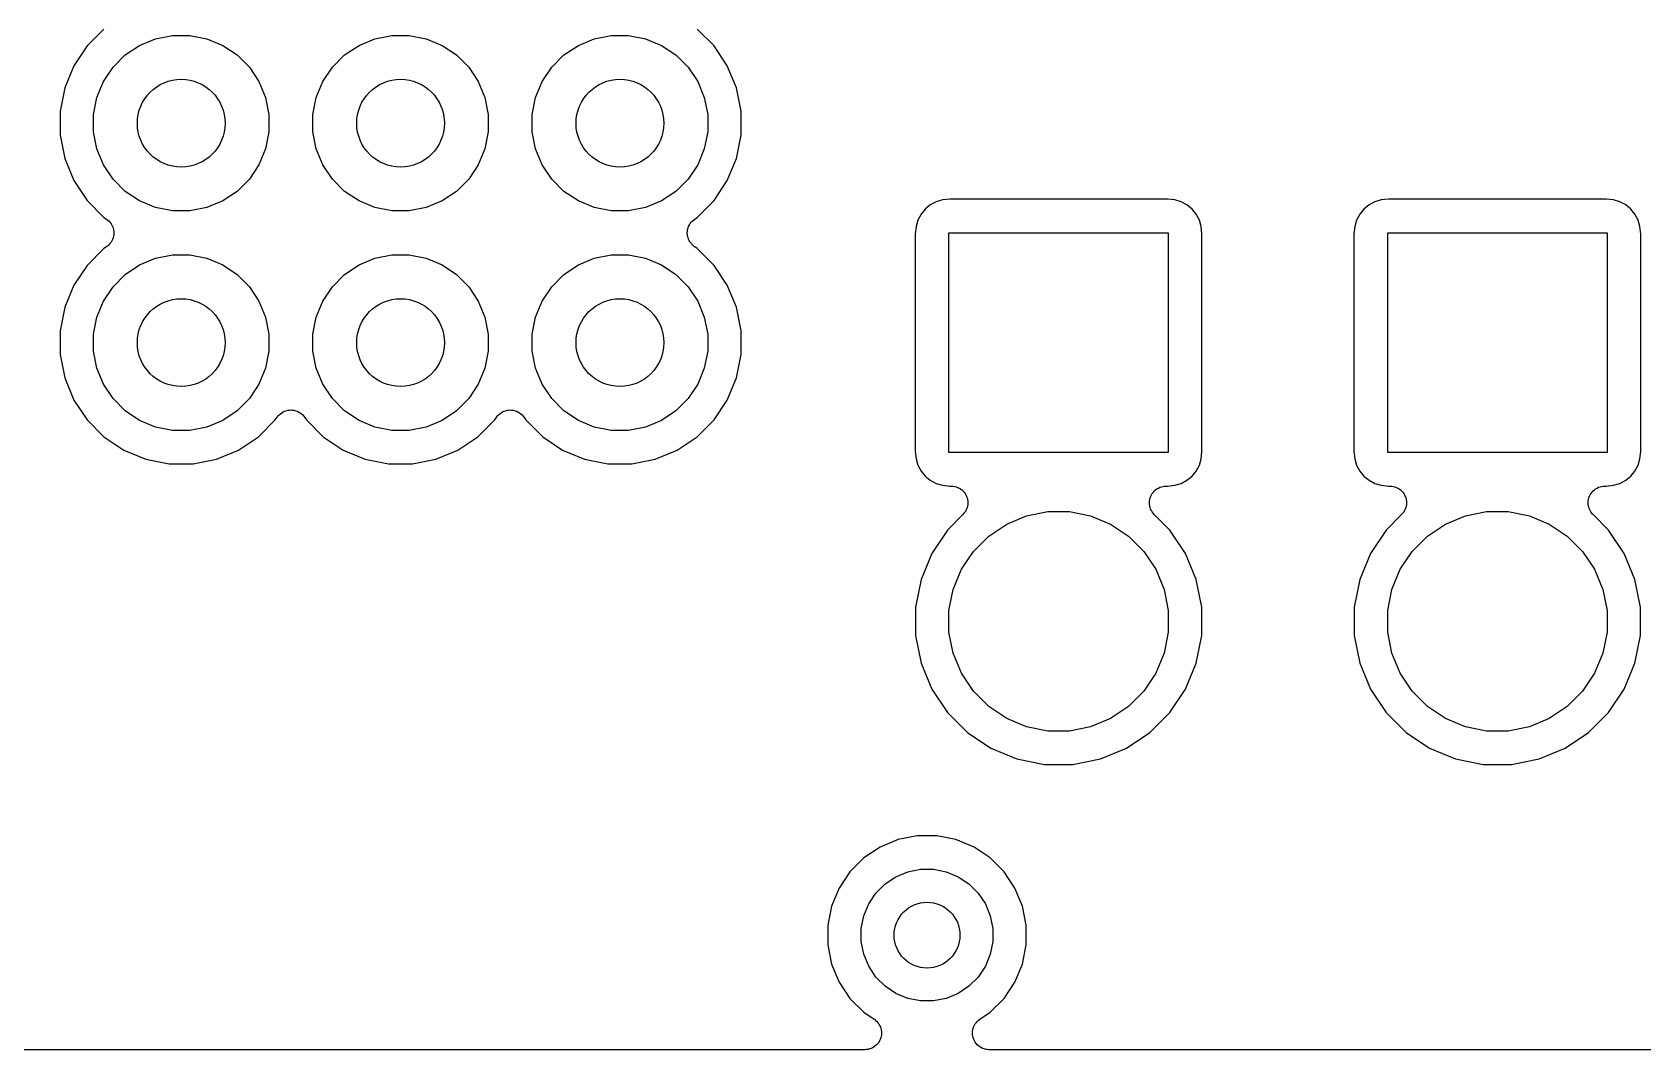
# Model space of a CAD drawing. Extents: x 0.48 to 2.43, y -7.79 to -4.85.
# Drawn here: x 0.6898 to 0.9789, y -7.7883 to -7.6057 of the extents above; entities that cross this region are included whole.
import ezdxf

# ---------------------------------------------------------------- set-up
doc = ezdxf.new("R2010")
doc.units = 0
doc.header["$MEASUREMENT"] = 0
doc.layers.add('BLACK', color=7, linetype='CONTINUOUS')

msp = doc.modelspace()

# ---------------------------------------------------------------- linework, layer by layer
at = {"layer": 'BLACK', "linetype": 'CONTINUOUS'}
for p, q in [((0.702672, -7.60515), (0.699643, -7.60818)), ((0.812168, -7.60818), (0.809139, -7.60515)), ((0.699643, -7.60818), (0.697263, -7.61175)), ((0.706497, -7.60981), (0.709076, -7.60809)), ((0.709076, -7.60809), (0.711942, -7.6069)), ((0.711942, -7.6069), (0.714984, -7.6063)), ((0.714984, -7.6063), (0.718086, -7.6063)), ((0.718086, -7.6063), (0.721129, -7.6069)), ((0.721129, -7.6069), (0.723995, -7.60809)), ((0.723995, -7.60809), (0.726574, -7.60981)), ((0.745867, -7.60981), (0.748446, -7.60809)), ((0.748446, -7.60809), (0.751312, -7.6069)), ((0.751312, -7.6069), (0.754354, -7.6063)), ((0.754354, -7.6063), (0.757457, -7.6063)), ((0.757457, -7.6063), (0.760499, -7.6069)), ((0.760499, -7.6069), (0.763365, -7.60809)), ((0.763365, -7.60809), (0.765944, -7.60981)), ((0.785237, -7.60981), (0.787816, -7.60809)), ((0.787816, -7.60809), (0.790682, -7.6069)), ((0.790682, -7.6069), (0.793725, -7.6063)), ((0.793725, -7.6063), (0.796827, -7.6063)), ((0.796827, -7.6063), (0.799869, -7.6069)), ((0.799869, -7.6069), (0.802735, -7.60809)), ((0.802735, -7.60809), (0.805314, -7.60981)), ((0.814548, -7.61175), (0.812168, -7.60818)), ((0.704303, -7.61201), (0.706497, -7.60981)), ((0.726574, -7.60981), (0.728768, -7.61201)), ((0.743673, -7.61201), (0.745867, -7.60981)), ((0.765944, -7.60981), (0.768138, -7.61201)), ((0.783043, -7.61201), (0.785237, -7.60981)), ((0.805314, -7.60981), (0.807508, -7.61201)), ((0.697263, -7.61175), (0.695623, -7.6157)), ((0.70258, -7.61459), (0.704303, -7.61201)), ((0.728768, -7.61201), (0.730491, -7.61459)), ((0.74195, -7.61459), (0.743673, -7.61201)), ((0.768138, -7.61201), (0.769861, -7.61459)), ((0.78132, -7.61459), (0.783043, -7.61201)), ((0.807508, -7.61201), (0.809231, -7.61459)), ((0.816188, -7.6157), (0.814548, -7.61175)), ((0.695623, -7.6157), (0.694787, -7.61991)), ((0.701393, -7.61745), (0.70258, -7.61459)), ((0.730491, -7.61459), (0.731678, -7.61745)), ((0.740763, -7.61745), (0.74195, -7.61459)), ((0.769861, -7.61459), (0.771048, -7.61745)), ((0.780133, -7.61745), (0.78132, -7.61459)), ((0.809231, -7.61459), (0.810418, -7.61745)), ((0.817024, -7.61991), (0.816188, -7.6157)), ((0.700787, -7.6205), (0.701393, -7.61745)), ((0.731678, -7.61745), (0.732283, -7.6205)), ((0.740157, -7.6205), (0.740763, -7.61745)), ((0.771048, -7.61745), (0.771654, -7.6205)), ((0.779528, -7.6205), (0.780133, -7.61745)), ((0.810418, -7.61745), (0.811024, -7.6205)), ((0.694787, -7.61991), (0.694787, -7.62419)), ((0.700787, -7.6236), (0.700787, -7.6205)), ((0.732283, -7.6205), (0.732283, -7.6236)), ((0.740157, -7.6236), (0.740157, -7.6205)), ((0.771654, -7.6205), (0.771654, -7.6236)), ((0.779528, -7.6236), (0.779528, -7.6205)), ((0.811024, -7.6205), (0.811024, -7.6236)), ((0.817024, -7.62419), (0.817024, -7.61991)), ((0.694787, -7.62419), (0.695623, -7.62839)), ((0.701393, -7.62664), (0.700787, -7.6236)), ((0.732283, -7.6236), (0.731678, -7.62664)), ((0.740763, -7.62664), (0.740157, -7.6236)), ((0.771654, -7.6236), (0.771048, -7.62664)), ((0.780133, -7.62664), (0.779528, -7.6236)), ((0.811024, -7.6236), (0.810418, -7.62664)), ((0.816188, -7.62839), (0.817024, -7.62419)), ((0.695623, -7.62839), (0.697263, -7.63235)), ((0.70258, -7.62951), (0.701393, -7.62664)), ((0.731678, -7.62664), (0.730491, -7.62951)), ((0.74195, -7.62951), (0.740763, -7.62664)), ((0.771048, -7.62664), (0.769861, -7.62951)), ((0.78132, -7.62951), (0.780133, -7.62664)), ((0.810418, -7.62664), (0.809231, -7.62951)), ((0.814548, -7.63235), (0.816188, -7.62839)), ((0.704303, -7.63209), (0.70258, -7.62951)), ((0.730491, -7.62951), (0.728768, -7.63209)), ((0.743673, -7.63209), (0.74195, -7.62951)), ((0.769861, -7.62951), (0.768138, -7.63209)), ((0.783043, -7.63209), (0.78132, -7.62951)), ((0.809231, -7.62951), (0.807508, -7.63209)), ((0.697263, -7.63235), (0.699643, -7.63591)), ((0.706497, -7.63428), (0.704303, -7.63209)), ((0.728768, -7.63209), (0.726574, -7.63428)), ((0.745867, -7.63428), (0.743673, -7.63209)), ((0.768138, -7.63209), (0.765944, -7.63428)), ((0.785237, -7.63428), (0.783043, -7.63209)), ((0.807508, -7.63209), (0.805314, -7.63428)), ((0.812168, -7.63591), (0.814548, -7.63235)), ((0.699643, -7.63591), (0.702672, -7.63894)), ((0.709076, -7.636), (0.706497, -7.63428)), ((0.711942, -7.63719), (0.709076, -7.636)), ((0.723995, -7.636), (0.721129, -7.63719)), ((0.726574, -7.63428), (0.723995, -7.636)), ((0.748446, -7.636), (0.745867, -7.63428)), ((0.751312, -7.63719), (0.748446, -7.636)), ((0.763365, -7.636), (0.760499, -7.63719)), ((0.765944, -7.63428), (0.763365, -7.636)), ((0.787816, -7.636), (0.785237, -7.63428)), ((0.790682, -7.63719), (0.787816, -7.636)), ((0.802735, -7.636), (0.799869, -7.63719)), ((0.805314, -7.63428), (0.802735, -7.636)), ((0.809139, -7.63894), (0.812168, -7.63591)), ((0.850981, -7.63672), (0.850068, -7.63747)), ((0.852023, -7.63616), (0.850981, -7.63672)), ((0.853154, -7.63582), (0.852023, -7.63616)), ((0.854478, -7.63569), (0.853154, -7.63582)), ((0.893553, -7.63569), (0.854478, -7.63569)), ((0.894877, -7.63582), (0.893553, -7.63569)), ((0.896008, -7.63616), (0.894877, -7.63582)), ((0.89705, -7.63672), (0.896008, -7.63616)), ((0.897964, -7.63747), (0.89705, -7.63672)), ((0.929721, -7.63672), (0.928808, -7.63747)), ((0.930764, -7.63616), (0.929721, -7.63672)), ((0.931895, -7.63582), (0.930764, -7.63616)), ((0.933218, -7.63569), (0.931895, -7.63582)), ((0.972294, -7.63569), (0.933218, -7.63569)), ((0.973617, -7.63582), (0.972294, -7.63569)), ((0.974748, -7.63616), (0.973617, -7.63582)), ((0.97579, -7.63672), (0.974748, -7.63616)), ((0.976704, -7.63747), (0.97579, -7.63672)), ((0.702672, -7.63894), (0.703118, -7.63924)), ((0.703118, -7.63924), (0.703139, -7.63925)), ((0.703139, -7.63925), (0.703139, -7.63925)), ((0.703139, -7.63925), (0.70314, -7.63925)), ((0.70314, -7.63925), (0.703152, -7.63926)), ((0.703152, -7.63926), (0.703376, -7.63945)), ((0.703376, -7.63945), (0.703589, -7.63963)), ((0.703589, -7.63963), (0.703594, -7.63963)), ((0.703594, -7.63963), (0.7036, -7.63964)), ((0.7036, -7.63964), (0.703782, -7.63987)), ((0.703782, -7.63987), (0.703957, -7.64008)), ((0.714984, -7.6378), (0.711942, -7.63719)), ((0.718086, -7.6378), (0.714984, -7.6378)), ((0.721129, -7.63719), (0.718086, -7.6378)), ((0.754354, -7.6378), (0.751312, -7.63719)), ((0.757457, -7.6378), (0.754354, -7.6378)), ((0.760499, -7.63719), (0.757457, -7.6378)), ((0.793725, -7.6378), (0.790682, -7.63719)), ((0.796827, -7.6378), (0.793725, -7.6378)), ((0.799869, -7.63719), (0.796827, -7.6378)), ((0.807871, -7.64006), (0.807873, -7.64005)), ((0.807873, -7.64005), (0.807876, -7.64005)), ((0.807876, -7.64005), (0.807877, -7.64005)), ((0.807877, -7.64005), (0.808063, -7.63982)), ((0.808063, -7.63982), (0.808241, -7.63961)), ((0.808241, -7.63961), (0.808244, -7.63961)), ((0.808244, -7.63961), (0.808246, -7.6396)), ((0.808246, -7.6396), (0.808249, -7.6396)), ((0.808249, -7.6396), (0.808252, -7.6396)), ((0.808252, -7.6396), (0.808474, -7.63942)), ((0.808474, -7.63942), (0.808693, -7.63924)), ((0.808693, -7.63924), (0.809139, -7.63894)), ((0.848761, -7.63943), (0.848418, -7.64056)), ((0.849318, -7.63838), (0.848761, -7.63943)), ((0.850068, -7.63747), (0.849318, -7.63838)), ((0.898714, -7.63838), (0.897964, -7.63747)), ((0.899271, -7.63943), (0.898714, -7.63838)), ((0.899614, -7.64056), (0.899271, -7.63943)), ((0.927501, -7.63943), (0.927158, -7.64056)), ((0.928058, -7.63838), (0.927501, -7.63943)), ((0.928808, -7.63747), (0.928058, -7.63838)), ((0.977454, -7.63838), (0.976704, -7.63747)), ((0.978011, -7.63943), (0.977454, -7.63838)), ((0.978354, -7.64056), (0.978011, -7.63943)), ((0.703957, -7.64008), (0.70396, -7.64009)), ((0.70396, -7.64009), (0.703965, -7.6401)), ((0.703965, -7.6401), (0.704097, -7.64035)), ((0.704213, -7.6429), (0.70408, -7.64315)), ((0.704097, -7.64035), (0.704229, -7.6406)), ((0.704216, -7.64289), (0.704213, -7.6429)), ((0.704219, -7.64289), (0.704216, -7.64289)), ((0.704305, -7.64261), (0.704219, -7.64289)), ((0.704229, -7.6406), (0.704232, -7.64061)), ((0.704232, -7.64061), (0.704235, -7.64062)), ((0.704235, -7.64062), (0.704315, -7.64089)), ((0.704388, -7.64234), (0.704305, -7.64261)), ((0.704315, -7.64089), (0.704396, -7.64116)), ((0.704389, -7.64234), (0.704388, -7.64234)), ((0.704391, -7.64233), (0.704389, -7.64234)), ((0.704421, -7.64204), (0.704391, -7.64233)), ((0.704396, -7.64116), (0.704397, -7.64117)), ((0.704397, -7.64117), (0.704399, -7.64118)), ((0.704399, -7.64118), (0.704424, -7.64146)), ((0.704451, -7.64176), (0.704421, -7.64204)), ((0.704424, -7.64146), (0.704451, -7.64175)), ((0.704451, -7.64175), (0.70445, -7.64175)), ((0.70445, -7.64175), (0.704451, -7.64176)), ((0.80736, -7.6417), (0.807391, -7.64142)), ((0.807361, -7.64171), (0.80736, -7.6417)), ((0.807361, -7.64172), (0.80736, -7.64171)), ((0.80736, -7.64171), (0.807361, -7.64171)), ((0.807387, -7.64201), (0.80736, -7.64172)), ((0.80736, -7.64172), (0.807361, -7.64172)), ((0.807412, -7.64229), (0.807387, -7.64201)), ((0.807391, -7.64142), (0.80742, -7.64114)), ((0.807391, -7.64142), (0.807391, -7.64142)), ((0.807413, -7.64229), (0.807412, -7.64229)), ((0.807414, -7.6423), (0.807413, -7.64229)), ((0.807413, -7.64229), (0.807413, -7.64229)), ((0.807415, -7.6423), (0.807414, -7.6423)), ((0.807497, -7.64258), (0.807415, -7.6423)), ((0.80742, -7.64114), (0.807421, -7.64113)), ((0.807421, -7.64113), (0.807421, -7.64113)), ((0.807421, -7.64113), (0.807423, -7.64113)), ((0.807423, -7.64112), (0.807507, -7.64085)), ((0.807423, -7.64113), (0.807423, -7.64112)), ((0.807576, -7.64285), (0.807497, -7.64258)), ((0.807507, -7.64085), (0.807511, -7.64084)), ((0.807511, -7.64084), (0.807592, -7.64058)), ((0.807578, -7.64285), (0.807576, -7.64285)), ((0.807579, -7.64286), (0.807578, -7.64285)), ((0.80758, -7.64286), (0.807579, -7.64286)), ((0.807582, -7.64286), (0.80758, -7.64286)), ((0.807717, -7.64312), (0.807582, -7.64286)), ((0.807592, -7.64058), (0.807593, -7.64057)), ((0.807593, -7.64057), (0.807595, -7.64057)), ((0.807595, -7.64057), (0.807596, -7.64057)), ((0.807596, -7.64057), (0.807598, -7.64056)), ((0.807598, -7.64056), (0.807735, -7.64031)), ((0.807735, -7.64031), (0.807737, -7.64031)), ((0.807737, -7.64031), (0.807869, -7.64006)), ((0.807869, -7.64006), (0.807871, -7.64006)), ((0.848418, -7.64056), (0.848287, -7.64188)), ((0.848287, -7.64188), (0.848287, -7.68095)), ((0.854331, -7.6811), (0.854331, -7.64173)), ((0.854331, -7.64173), (0.893701, -7.64173)), ((0.893701, -7.64173), (0.893701, -7.6811)), ((0.899744, -7.64188), (0.899614, -7.64056)), ((0.899744, -7.68095), (0.899744, -7.64188)), ((0.927158, -7.64056), (0.927027, -7.64188)), ((0.927027, -7.64188), (0.927027, -7.68095)), ((0.933071, -7.6811), (0.933071, -7.64173)), ((0.933071, -7.64173), (0.972441, -7.64173)), ((0.972441, -7.64173), (0.972441, -7.6811)), ((0.978484, -7.64188), (0.978354, -7.64056)), ((0.978484, -7.68095), (0.978484, -7.64188)), ((0.702672, -7.64452), (0.699643, -7.64755)), ((0.703118, -7.64423), (0.702672, -7.64452)), ((0.703341, -7.64404), (0.703118, -7.64423)), ((0.703559, -7.64387), (0.703341, -7.64404)), ((0.703564, -7.64386), (0.703559, -7.64387)), ((0.70357, -7.64386), (0.703564, -7.64386)), ((0.703753, -7.64363), (0.70357, -7.64386)), ((0.703934, -7.64342), (0.703753, -7.64363)), ((0.703937, -7.64341), (0.703934, -7.64342)), ((0.703942, -7.6434), (0.703937, -7.64341)), ((0.70408, -7.64315), (0.703942, -7.6434)), ((0.711942, -7.64627), (0.714984, -7.64567)), ((0.714984, -7.64567), (0.718086, -7.64567)), ((0.718086, -7.64567), (0.721129, -7.64627)), ((0.751312, -7.64627), (0.754354, -7.64567)), ((0.754354, -7.64567), (0.757457, -7.64567)), ((0.757457, -7.64567), (0.760499, -7.64627)), ((0.790682, -7.64627), (0.793725, -7.64567)), ((0.793725, -7.64567), (0.796827, -7.64567)), ((0.796827, -7.64567), (0.799869, -7.64627)), ((0.807846, -7.64337), (0.807717, -7.64312)), ((0.807848, -7.64337), (0.807846, -7.64337)), ((0.80785, -7.64337), (0.807848, -7.64337)), ((0.807852, -7.64338), (0.80785, -7.64337)), ((0.807854, -7.64338), (0.807852, -7.64338)), ((0.808033, -7.6436), (0.807854, -7.64338)), ((0.808211, -7.64383), (0.808033, -7.6436)), ((0.808214, -7.64383), (0.808211, -7.64383)), ((0.808217, -7.64383), (0.808214, -7.64383)), ((0.80822, -7.64383), (0.808217, -7.64383)), ((0.808222, -7.64384), (0.80822, -7.64383)), ((0.808435, -7.64401), (0.808222, -7.64384)), ((0.808659, -7.6442), (0.808435, -7.64401)), ((0.808665, -7.64421), (0.808659, -7.6442)), ((0.808672, -7.64421), (0.808665, -7.64421)), ((0.808665, -7.64421), (0.808665, -7.64421)), ((0.808665, -7.64421), (0.808665, -7.64421)), ((0.808693, -7.64423), (0.808672, -7.64421)), ((0.808672, -7.64421), (0.808672, -7.64421)), ((0.808672, -7.64421), (0.808672, -7.64421)), ((0.809139, -7.64452), (0.808693, -7.64423)), ((0.812168, -7.64755), (0.809139, -7.64452)), ((0.699643, -7.64755), (0.697263, -7.65112)), ((0.706497, -7.64919), (0.709076, -7.64746)), ((0.709076, -7.64746), (0.711942, -7.64627)), ((0.721129, -7.64627), (0.723995, -7.64746)), ((0.723995, -7.64746), (0.726574, -7.64919)), ((0.745867, -7.64919), (0.748446, -7.64746)), ((0.748446, -7.64746), (0.751312, -7.64627)), ((0.760499, -7.64627), (0.763365, -7.64746)), ((0.763365, -7.64746), (0.765944, -7.64919)), ((0.785237, -7.64919), (0.787816, -7.64746)), ((0.787816, -7.64746), (0.790682, -7.64627)), ((0.799869, -7.64627), (0.802735, -7.64746)), ((0.802735, -7.64746), (0.805314, -7.64919)), ((0.814548, -7.65112), (0.812168, -7.64755)), ((0.697263, -7.65112), (0.695623, -7.65507)), ((0.70258, -7.65396), (0.704303, -7.65138)), ((0.704303, -7.65138), (0.706497, -7.64919)), ((0.726574, -7.64919), (0.728768, -7.65138)), ((0.728768, -7.65138), (0.730491, -7.65396)), ((0.74195, -7.65396), (0.743673, -7.65138)), ((0.743673, -7.65138), (0.745867, -7.64919)), ((0.765944, -7.64919), (0.768138, -7.65138)), ((0.768138, -7.65138), (0.769861, -7.65396)), ((0.78132, -7.65396), (0.783043, -7.65138)), ((0.783043, -7.65138), (0.785237, -7.64919)), ((0.805314, -7.64919), (0.807508, -7.65138)), ((0.807508, -7.65138), (0.809231, -7.65396)), ((0.816188, -7.65507), (0.814548, -7.65112)), ((0.701393, -7.65682), (0.70258, -7.65396)), ((0.730491, -7.65396), (0.731678, -7.65682)), ((0.740763, -7.65682), (0.74195, -7.65396)), ((0.769861, -7.65396), (0.771048, -7.65682)), ((0.780133, -7.65682), (0.78132, -7.65396)), ((0.809231, -7.65396), (0.810418, -7.65682)), ((0.695623, -7.65507), (0.694787, -7.65928)), ((0.700787, -7.65987), (0.701393, -7.65682)), ((0.731678, -7.65682), (0.732283, -7.65987)), ((0.740157, -7.65987), (0.740763, -7.65682)), ((0.771048, -7.65682), (0.771654, -7.65987)), ((0.779528, -7.65987), (0.780133, -7.65682)), ((0.810418, -7.65682), (0.811024, -7.65987)), ((0.817024, -7.65928), (0.816188, -7.65507)), ((0.694787, -7.65928), (0.694787, -7.66356)), ((0.700787, -7.66297), (0.700787, -7.65987)), ((0.732283, -7.65987), (0.732283, -7.66297)), ((0.740157, -7.66297), (0.740157, -7.65987)), ((0.771654, -7.65987), (0.771654, -7.66297)), ((0.779528, -7.66297), (0.779528, -7.65987)), ((0.811024, -7.65987), (0.811024, -7.66297)), ((0.817024, -7.66356), (0.817024, -7.65928)), ((0.701393, -7.66601), (0.700787, -7.66297)), ((0.732283, -7.66297), (0.731678, -7.66601)), ((0.740763, -7.66601), (0.740157, -7.66297)), ((0.771654, -7.66297), (0.771048, -7.66601)), ((0.780133, -7.66601), (0.779528, -7.66297)), ((0.811024, -7.66297), (0.810418, -7.66601)), ((0.694787, -7.66356), (0.695623, -7.66776)), ((0.70258, -7.66888), (0.701393, -7.66601)), ((0.731678, -7.66601), (0.730491, -7.66888)), ((0.74195, -7.66888), (0.740763, -7.66601)), ((0.771048, -7.66601), (0.769861, -7.66888)), ((0.78132, -7.66888), (0.780133, -7.66601)), ((0.810418, -7.66601), (0.809231, -7.66888)), ((0.816188, -7.66776), (0.817024, -7.66356)), ((0.695623, -7.66776), (0.697263, -7.67172)), ((0.704303, -7.67146), (0.70258, -7.66888)), ((0.730491, -7.66888), (0.728768, -7.67146)), ((0.743673, -7.67146), (0.74195, -7.66888)), ((0.769861, -7.66888), (0.768138, -7.67146)), ((0.783043, -7.67146), (0.78132, -7.66888)), ((0.809231, -7.66888), (0.807508, -7.67146)), ((0.814548, -7.67172), (0.816188, -7.66776)), ((0.697263, -7.67172), (0.699643, -7.67528)), ((0.706497, -7.67365), (0.704303, -7.67146)), ((0.728768, -7.67146), (0.726574, -7.67365)), ((0.745867, -7.67365), (0.743673, -7.67146)), ((0.768138, -7.67146), (0.765944, -7.67365)), ((0.785237, -7.67365), (0.783043, -7.67146)), ((0.807508, -7.67146), (0.805314, -7.67365)), ((0.812168, -7.67528), (0.814548, -7.67172)), ((0.709076, -7.67537), (0.706497, -7.67365)), ((0.726574, -7.67365), (0.723995, -7.67537)), ((0.73375, -7.6748), (0.733937, -7.67458)), ((0.733937, -7.67458), (0.734116, -7.67436)), ((0.734116, -7.67436), (0.734122, -7.67436)), ((0.734122, -7.67436), (0.734127, -7.67435)), ((0.734127, -7.67435), (0.73435, -7.67417)), ((0.73435, -7.67417), (0.734571, -7.674)), ((0.734571, -7.674), (0.734578, -7.67399)), ((0.734578, -7.67399), (0.734584, -7.67399)), ((0.734584, -7.67399), (0.73483, -7.67386)), ((0.73483, -7.67386), (0.735089, -7.67372)), ((0.735089, -7.67372), (0.735097, -7.67372)), ((0.735097, -7.67372), (0.735104, -7.67372)), ((0.735104, -7.67372), (0.735369, -7.67364)), ((0.735369, -7.67364), (0.735651, -7.67356)), ((0.735651, -7.67356), (0.735659, -7.67356)), ((0.735659, -7.67356), (0.735666, -7.67355)), ((0.735666, -7.67355), (0.735946, -7.67353)), ((0.735946, -7.67353), (0.736234, -7.6735)), ((0.736234, -7.6735), (0.736241, -7.6735)), ((0.736241, -7.6735), (0.736249, -7.6735)), ((0.736249, -7.6735), (0.736529, -7.67353)), ((0.736529, -7.67353), (0.736816, -7.67356)), ((0.736816, -7.67356), (0.736824, -7.67356)), ((0.736824, -7.67356), (0.736831, -7.67356)), ((0.736831, -7.67356), (0.737096, -7.67365)), ((0.737096, -7.67365), (0.737376, -7.67373)), ((0.737376, -7.67373), (0.737383, -7.67374)), ((0.737383, -7.67374), (0.73739, -7.67374)), ((0.73739, -7.67374), (0.737636, -7.67387)), ((0.737636, -7.67387), (0.737891, -7.67401)), ((0.737891, -7.67401), (0.737898, -7.67402)), ((0.737898, -7.67402), (0.737905, -7.67402)), ((0.737905, -7.67402), (0.738123, -7.6742)), ((0.738123, -7.6742), (0.738344, -7.67438)), ((0.738344, -7.67438), (0.738349, -7.67439)), ((0.738349, -7.67439), (0.738355, -7.67439)), ((0.738355, -7.67439), (0.738532, -7.67461)), ((0.738532, -7.67461), (0.738715, -7.67484)), ((0.748446, -7.67537), (0.745867, -7.67365)), ((0.765944, -7.67365), (0.763365, -7.67537)), ((0.77312, -7.6748), (0.773307, -7.67458)), ((0.773307, -7.67458), (0.773486, -7.67436)), ((0.773486, -7.67436), (0.773492, -7.67436)), ((0.773492, -7.67436), (0.773497, -7.67435)), ((0.773497, -7.67435), (0.77372, -7.67417)), ((0.77372, -7.67417), (0.773941, -7.674)), ((0.773941, -7.674), (0.773948, -7.67399)), ((0.773948, -7.67399), (0.773954, -7.67399)), ((0.773954, -7.67399), (0.7742, -7.67386)), ((0.7742, -7.67386), (0.774459, -7.67372)), ((0.774459, -7.67372), (0.774467, -7.67372)), ((0.774467, -7.67372), (0.774474, -7.67372)), ((0.774474, -7.67372), (0.774739, -7.67364)), ((0.774739, -7.67364), (0.775021, -7.67356)), ((0.775021, -7.67356), (0.775029, -7.67356)), ((0.775029, -7.67356), (0.775036, -7.67355)), ((0.775036, -7.67355), (0.775316, -7.67353)), ((0.775316, -7.67353), (0.775604, -7.6735)), ((0.775604, -7.6735), (0.775612, -7.6735)), ((0.775612, -7.6735), (0.775619, -7.6735)), ((0.775619, -7.6735), (0.7759, -7.67353)), ((0.7759, -7.67353), (0.776186, -7.67356)), ((0.776186, -7.67356), (0.776194, -7.67356)), ((0.776194, -7.67356), (0.776201, -7.67356)), ((0.776201, -7.67356), (0.776466, -7.67365)), ((0.776466, -7.67365), (0.776746, -7.67373)), ((0.776746, -7.67373), (0.776753, -7.67374)), ((0.776753, -7.67374), (0.77676, -7.67374)), ((0.77676, -7.67374), (0.777006, -7.67387)), ((0.777006, -7.67387), (0.777262, -7.67401)), ((0.777262, -7.67401), (0.777268, -7.67402)), ((0.777268, -7.67402), (0.777275, -7.67402)), ((0.777275, -7.67402), (0.777494, -7.6742)), ((0.777494, -7.6742), (0.777714, -7.67438)), ((0.777714, -7.67438), (0.777719, -7.67439)), ((0.777719, -7.67439), (0.777725, -7.67439)), ((0.777725, -7.67439), (0.777902, -7.67461)), ((0.777902, -7.67461), (0.778085, -7.67484)), ((0.787816, -7.67537), (0.785237, -7.67365)), ((0.805314, -7.67365), (0.802735, -7.67537)), ((0.699643, -7.67528), (0.702672, -7.67831)), ((0.711942, -7.67656), (0.709076, -7.67537)), ((0.714984, -7.67717), (0.711942, -7.67656)), ((0.718086, -7.67717), (0.714984, -7.67717)), ((0.721129, -7.67656), (0.718086, -7.67717)), ((0.723995, -7.67537), (0.721129, -7.67656)), ((0.730399, -7.67831), (0.733428, -7.67528)), ((0.733428, -7.67528), (0.733726, -7.67484)), ((0.733726, -7.67484), (0.73374, -7.67481)), ((0.73374, -7.67481), (0.733741, -7.67481)), ((0.733741, -7.67481), (0.73375, -7.6748)), ((0.733741, -7.67481), (0.733741, -7.67481)), ((0.738715, -7.67484), (0.739013, -7.67528)), ((0.739013, -7.67528), (0.742042, -7.67831)), ((0.751312, -7.67656), (0.748446, -7.67537)), ((0.754354, -7.67717), (0.751312, -7.67656)), ((0.757457, -7.67717), (0.754354, -7.67717)), ((0.760499, -7.67656), (0.757457, -7.67717)), ((0.763365, -7.67537), (0.760499, -7.67656)), ((0.769769, -7.67831), (0.772798, -7.67528)), ((0.772798, -7.67528), (0.773096, -7.67484)), ((0.773096, -7.67484), (0.773111, -7.67481)), ((0.773111, -7.67481), (0.77312, -7.6748)), ((0.773111, -7.67481), (0.773111, -7.67481)), ((0.773111, -7.67481), (0.773111, -7.67481)), ((0.778085, -7.67484), (0.778383, -7.67528)), ((0.778383, -7.67528), (0.781412, -7.67831)), ((0.790682, -7.67656), (0.787816, -7.67537)), ((0.793725, -7.67717), (0.790682, -7.67656)), ((0.796827, -7.67717), (0.793725, -7.67717)), ((0.799869, -7.67656), (0.796827, -7.67717)), ((0.802735, -7.67537), (0.799869, -7.67656)), ((0.809139, -7.67831), (0.812168, -7.67528)), ((0.702672, -7.67831), (0.706234, -7.68069)), ((0.726837, -7.68069), (0.730399, -7.67831)), ((0.742042, -7.67831), (0.745604, -7.68069)), ((0.766207, -7.68069), (0.769769, -7.67831)), ((0.781412, -7.67831), (0.784974, -7.68069)), ((0.805577, -7.68069), (0.809139, -7.67831)), ((0.706234, -7.68069), (0.710192, -7.68233)), ((0.710192, -7.68233), (0.714393, -7.68317)), ((0.714393, -7.68317), (0.718677, -7.68317)), ((0.718677, -7.68317), (0.722879, -7.68233)), ((0.722879, -7.68233), (0.726837, -7.68069)), ((0.745604, -7.68069), (0.749562, -7.68233)), ((0.749562, -7.68233), (0.753764, -7.68317)), ((0.753764, -7.68317), (0.758048, -7.68317)), ((0.758048, -7.68317), (0.762249, -7.68233)), ((0.762249, -7.68233), (0.766207, -7.68069)), ((0.784974, -7.68069), (0.788932, -7.68233)), ((0.788932, -7.68233), (0.793134, -7.68317)), ((0.793134, -7.68317), (0.797418, -7.68317)), ((0.797418, -7.68317), (0.801619, -7.68233)), ((0.801619, -7.68233), (0.805577, -7.68069)), ((0.848287, -7.68095), (0.848418, -7.68228)), ((0.848418, -7.68228), (0.848761, -7.68341)), ((0.848761, -7.68341), (0.849318, -7.68445)), ((0.893701, -7.6811), (0.854331, -7.6811)), ((0.898714, -7.68445), (0.899271, -7.68341)), ((0.899271, -7.68341), (0.899614, -7.68228)), ((0.899614, -7.68228), (0.899744, -7.68095)), ((0.927027, -7.68095), (0.927158, -7.68228)), ((0.927158, -7.68228), (0.927501, -7.68341)), ((0.927501, -7.68341), (0.928058, -7.68445)), ((0.972441, -7.6811), (0.933071, -7.6811)), ((0.977454, -7.68445), (0.978011, -7.68341)), ((0.978011, -7.68341), (0.978354, -7.68228)), ((0.978354, -7.68228), (0.978484, -7.68095)), ((0.849318, -7.68445), (0.850068, -7.68537)), ((0.850068, -7.68537), (0.850981, -7.68612)), ((0.850981, -7.68612), (0.852023, -7.68667)), ((0.896008, -7.68667), (0.89705, -7.68612)), ((0.89705, -7.68612), (0.897964, -7.68537)), ((0.897964, -7.68537), (0.898714, -7.68445)), ((0.928058, -7.68445), (0.928808, -7.68537)), ((0.928808, -7.68537), (0.929721, -7.68612)), ((0.929721, -7.68612), (0.930764, -7.68667)), ((0.974748, -7.68667), (0.97579, -7.68612)), ((0.97579, -7.68612), (0.976704, -7.68537)), ((0.976704, -7.68537), (0.977454, -7.68445)), ((0.852023, -7.68667), (0.853154, -7.68702)), ((0.853154, -7.68702), (0.854478, -7.68715)), ((0.854478, -7.68715), (0.85472, -7.68715)), ((0.85472, -7.68715), (0.854751, -7.68715)), ((0.854751, -7.68715), (0.854752, -7.68715)), ((0.854752, -7.68715), (0.854752, -7.68715)), ((0.854752, -7.68715), (0.854762, -7.68715)), ((0.854762, -7.68715), (0.855054, -7.68718)), ((0.855054, -7.68718), (0.855334, -7.68721)), ((0.855334, -7.68721), (0.855339, -7.68721)), ((0.855339, -7.68721), (0.855344, -7.68721)), ((0.855344, -7.68721), (0.855623, -7.6873)), ((0.855623, -7.6873), (0.855893, -7.68738)), ((0.855893, -7.68738), (0.855897, -7.68739)), ((0.855897, -7.68739), (0.855902, -7.68739)), ((0.855902, -7.68739), (0.856156, -7.68753)), ((0.856156, -7.68753), (0.856407, -7.68766)), ((0.856407, -7.68766), (0.856411, -7.68767)), ((0.856411, -7.68767), (0.856415, -7.68767)), ((0.856415, -7.68767), (0.856634, -7.68785)), ((0.856634, -7.68785), (0.856857, -7.68804)), ((0.856857, -7.68804), (0.85686, -7.68804)), ((0.85686, -7.68804), (0.856864, -7.68805)), ((0.856864, -7.68805), (0.857038, -7.68826)), ((0.857038, -7.68826), (0.857225, -7.68849)), ((0.857225, -7.68849), (0.857228, -7.6885)), ((0.857228, -7.6885), (0.857231, -7.6885)), ((0.857231, -7.6885), (0.857358, -7.68875)), ((0.857358, -7.68875), (0.857498, -7.68901)), ((0.857498, -7.68901), (0.8575, -7.68902)), ((0.8575, -7.68902), (0.857502, -7.68902)), ((0.857502, -7.68902), (0.85758, -7.68929)), ((0.890458, -7.68927), (0.890545, -7.68898)), ((0.890545, -7.68898), (0.890548, -7.68898)), ((0.890548, -7.68898), (0.89055, -7.68897)), ((0.89055, -7.68897), (0.890688, -7.68872)), ((0.890688, -7.68872), (0.890824, -7.68847)), ((0.890824, -7.68847), (0.890827, -7.68846)), ((0.890827, -7.68846), (0.89083, -7.68846)), ((0.89083, -7.68846), (0.891013, -7.68824)), ((0.891013, -7.68824), (0.891197, -7.68802)), ((0.891197, -7.68802), (0.891201, -7.68801)), ((0.891201, -7.68801), (0.891205, -7.68801)), ((0.891205, -7.68801), (0.891431, -7.68783)), ((0.891431, -7.68783), (0.891651, -7.68765)), ((0.891651, -7.68765), (0.891655, -7.68764)), ((0.891655, -7.68764), (0.89166, -7.68764)), ((0.89166, -7.68764), (0.891919, -7.6875)), ((0.891919, -7.6875), (0.892168, -7.68737)), ((0.892168, -7.68737), (0.892173, -7.68737)), ((0.892173, -7.68737), (0.892178, -7.68737)), ((0.892178, -7.68737), (0.892456, -7.68729)), ((0.892456, -7.68729), (0.892728, -7.6872)), ((0.892728, -7.6872), (0.892734, -7.6872)), ((0.892734, -7.6872), (0.892739, -7.6872)), ((0.892739, -7.6872), (0.893021, -7.68717)), ((0.893021, -7.68717), (0.893311, -7.68715)), ((0.893311, -7.68715), (0.893553, -7.68715)), ((0.893553, -7.68715), (0.894877, -7.68702)), ((0.894877, -7.68702), (0.896008, -7.68667)), ((0.930764, -7.68667), (0.931895, -7.68702)), ((0.931895, -7.68702), (0.933218, -7.68715)), ((0.933218, -7.68715), (0.933461, -7.68715)), ((0.933461, -7.68715), (0.933492, -7.68715)), ((0.933492, -7.68715), (0.933492, -7.68715)), ((0.933492, -7.68715), (0.933493, -7.68715)), ((0.933493, -7.68715), (0.933502, -7.68715)), ((0.933502, -7.68715), (0.933794, -7.68718)), ((0.933794, -7.68718), (0.934074, -7.68721)), ((0.934074, -7.68721), (0.934079, -7.68721)), ((0.934079, -7.68721), (0.934084, -7.68721)), ((0.934084, -7.68721), (0.934363, -7.6873)), ((0.934363, -7.6873), (0.934633, -7.68738)), ((0.934633, -7.68738), (0.934637, -7.68739)), ((0.934637, -7.68739), (0.934642, -7.68739)), ((0.934642, -7.68739), (0.934896, -7.68753)), ((0.934896, -7.68753), (0.935147, -7.68766)), ((0.935147, -7.68766), (0.935151, -7.68767)), ((0.935151, -7.68767), (0.935155, -7.68767)), ((0.935155, -7.68767), (0.935375, -7.68785)), ((0.935375, -7.68785), (0.935597, -7.68804)), ((0.935597, -7.68804), (0.9356, -7.68804)), ((0.9356, -7.68804), (0.935604, -7.68805)), ((0.935604, -7.68805), (0.935778, -7.68826)), ((0.935778, -7.68826), (0.935965, -7.68849)), ((0.935965, -7.68849), (0.935968, -7.6885)), ((0.935968, -7.6885), (0.935971, -7.6885)), ((0.935971, -7.6885), (0.936098, -7.68875)), ((0.936098, -7.68875), (0.936238, -7.68901)), ((0.936238, -7.68901), (0.93624, -7.68902)), ((0.93624, -7.68902), (0.936242, -7.68902)), ((0.936242, -7.68902), (0.93632, -7.68929)), ((0.969198, -7.68927), (0.969286, -7.68898)), ((0.969286, -7.68898), (0.969288, -7.68898)), ((0.969288, -7.68898), (0.96929, -7.68897)), ((0.96929, -7.68897), (0.969428, -7.68872)), ((0.969428, -7.68872), (0.969564, -7.68847)), ((0.969564, -7.68847), (0.969568, -7.68846)), ((0.969568, -7.68846), (0.96957, -7.68846)), ((0.96957, -7.68846), (0.969753, -7.68824)), ((0.969753, -7.68824), (0.969937, -7.68802)), ((0.969937, -7.68802), (0.969941, -7.68801)), ((0.969941, -7.68801), (0.969945, -7.68801)), ((0.969945, -7.68801), (0.970171, -7.68783)), ((0.970171, -7.68783), (0.970391, -7.68765)), ((0.970391, -7.68765), (0.970396, -7.68764)), ((0.970396, -7.68764), (0.9704, -7.68764)), ((0.9704, -7.68764), (0.970659, -7.6875)), ((0.970659, -7.6875), (0.970908, -7.68737)), ((0.970908, -7.68737), (0.970913, -7.68737)), ((0.970913, -7.68737), (0.970918, -7.68737)), ((0.970918, -7.68737), (0.971196, -7.68729)), ((0.971196, -7.68729), (0.971469, -7.6872)), ((0.971469, -7.6872), (0.971474, -7.6872)), ((0.971474, -7.6872), (0.971479, -7.6872)), ((0.971479, -7.6872), (0.971761, -7.68717)), ((0.971761, -7.68717), (0.972051, -7.68715)), ((0.972051, -7.68715), (0.972294, -7.68715)), ((0.972294, -7.68715), (0.973617, -7.68702)), ((0.973617, -7.68702), (0.974748, -7.68667)), ((0.857027, -7.69204), (0.856842, -7.69227)), ((0.857208, -7.69182), (0.857027, -7.69204)), ((0.85721, -7.69182), (0.857208, -7.69182)), ((0.857213, -7.69181), (0.85721, -7.69182)), ((0.857349, -7.69156), (0.857213, -7.69181)), ((0.857486, -7.69131), (0.857349, -7.69156)), ((0.857488, -7.6913), (0.857486, -7.69131)), ((0.85749, -7.6913), (0.857488, -7.6913)), ((0.857574, -7.69102), (0.85749, -7.6913)), ((0.857659, -7.69075), (0.857574, -7.69102)), ((0.85758, -7.68929), (0.857665, -7.68957)), ((0.85766, -7.69074), (0.857659, -7.69075)), ((0.857661, -7.69074), (0.85766, -7.69074)), ((0.857691, -7.69045), (0.857661, -7.69074)), ((0.857665, -7.68957), (0.857666, -7.68958)), ((0.857666, -7.68958), (0.857667, -7.68958)), ((0.857667, -7.68958), (0.857693, -7.68986)), ((0.85772, -7.69017), (0.857691, -7.69045)), ((0.857693, -7.68986), (0.85772, -7.69016)), ((0.85772, -7.69016), (0.85772, -7.69016)), ((0.85772, -7.69016), (0.85772, -7.69017)), ((0.868274, -7.69249), (0.872077, -7.69173)), ((0.872077, -7.69173), (0.875955, -7.69173)), ((0.875955, -7.69173), (0.879758, -7.69249)), ((0.890311, -7.69011), (0.890342, -7.68983)), ((0.890312, -7.69012), (0.890311, -7.69011)), ((0.890337, -7.69041), (0.890311, -7.69012)), ((0.890311, -7.69012), (0.890312, -7.69012)), ((0.890362, -7.6907), (0.890337, -7.69041)), ((0.890342, -7.68983), (0.890372, -7.68954)), ((0.890364, -7.6907), (0.890362, -7.6907)), ((0.890364, -7.69071), (0.890364, -7.6907)), ((0.890444, -7.69098), (0.890364, -7.69071)), ((0.890372, -7.68954), (0.890374, -7.68954)), ((0.890374, -7.68953), (0.890458, -7.68927)), ((0.890374, -7.68954), (0.890374, -7.68953)), ((0.890526, -7.69126), (0.890444, -7.69098)), ((0.890528, -7.69126), (0.890526, -7.69126)), ((0.89053, -7.69127), (0.890528, -7.69126)), ((0.890661, -7.69152), (0.89053, -7.69127)), ((0.890795, -7.69178), (0.890661, -7.69152)), ((0.890798, -7.69178), (0.890795, -7.69178)), ((0.890801, -7.69179), (0.890798, -7.69178)), ((0.890976, -7.69201), (0.890801, -7.69179)), ((0.89116, -7.69224), (0.890976, -7.69201)), ((0.935767, -7.69204), (0.935582, -7.69227)), ((0.935948, -7.69182), (0.935767, -7.69204)), ((0.93595, -7.69182), (0.935948, -7.69182)), ((0.935954, -7.69181), (0.93595, -7.69182)), ((0.936089, -7.69156), (0.935954, -7.69181)), ((0.936226, -7.69131), (0.936089, -7.69156)), ((0.936228, -7.6913), (0.936226, -7.69131)), ((0.93623, -7.6913), (0.936228, -7.6913)), ((0.936314, -7.69102), (0.93623, -7.6913)), ((0.936399, -7.69075), (0.936314, -7.69102)), ((0.93632, -7.68929), (0.936405, -7.68957)), ((0.9364, -7.69074), (0.936399, -7.69075)), ((0.936401, -7.69074), (0.9364, -7.69074)), ((0.936431, -7.69045), (0.936401, -7.69074)), ((0.936405, -7.68957), (0.936406, -7.68958)), ((0.936406, -7.68958), (0.936407, -7.68958)), ((0.936407, -7.68958), (0.936433, -7.68986)), ((0.936461, -7.69017), (0.936431, -7.69045)), ((0.936433, -7.68986), (0.936461, -7.69016)), ((0.936461, -7.69016), (0.93646, -7.69016)), ((0.93646, -7.69016), (0.936461, -7.69017)), ((0.947014, -7.69249), (0.950817, -7.69173)), ((0.950817, -7.69173), (0.954695, -7.69173)), ((0.954695, -7.69173), (0.958498, -7.69249)), ((0.969051, -7.69011), (0.969082, -7.68983)), ((0.969052, -7.69012), (0.969051, -7.69011)), ((0.969077, -7.69041), (0.969051, -7.69012)), ((0.969051, -7.69012), (0.969052, -7.69012)), ((0.969102, -7.6907), (0.969077, -7.69041)), ((0.969082, -7.68983), (0.969112, -7.68954)), ((0.969104, -7.6907), (0.969102, -7.6907)), ((0.969104, -7.69071), (0.969104, -7.6907)), ((0.969184, -7.69098), (0.969104, -7.69071)), ((0.969112, -7.68954), (0.969114, -7.68954)), ((0.969114, -7.68954), (0.969115, -7.68953)), ((0.969115, -7.68953), (0.969198, -7.68927)), ((0.969266, -7.69126), (0.969184, -7.69098)), ((0.969268, -7.69126), (0.969266, -7.69126)), ((0.96927, -7.69127), (0.969268, -7.69126)), ((0.969401, -7.69152), (0.96927, -7.69127)), ((0.969535, -7.69178), (0.969401, -7.69152)), ((0.969539, -7.69178), (0.969535, -7.69178)), ((0.969541, -7.69179), (0.969539, -7.69178)), ((0.969716, -7.69201), (0.969541, -7.69179)), ((0.9699, -7.69224), (0.969716, -7.69201)), ((0.856842, -7.69227), (0.854065, -7.69504)), ((0.861467, -7.69613), (0.864691, -7.69397)), ((0.864691, -7.69397), (0.868274, -7.69249)), ((0.879758, -7.69249), (0.88334, -7.69397)), ((0.88334, -7.69397), (0.886564, -7.69613)), ((0.891167, -7.69224), (0.89116, -7.69224)), ((0.891168, -7.69224), (0.891167, -7.69224)), ((0.891168, -7.69225), (0.891168, -7.69224)), ((0.89119, -7.69227), (0.891168, -7.69225)), ((0.893967, -7.69504), (0.89119, -7.69227)), ((0.935582, -7.69227), (0.932805, -7.69504)), ((0.940207, -7.69613), (0.943432, -7.69397)), ((0.943432, -7.69397), (0.947014, -7.69249)), ((0.958498, -7.69249), (0.96208, -7.69397)), ((0.96208, -7.69397), (0.965304, -7.69613)), ((0.969908, -7.69224), (0.9699, -7.69224)), ((0.969908, -7.69225), (0.969908, -7.69224)), ((0.969908, -7.69224), (0.969908, -7.69224)), ((0.96993, -7.69227), (0.969908, -7.69225)), ((0.972707, -7.69504), (0.96993, -7.69227)), ((0.854065, -7.69504), (0.851254, -7.69925)), ((0.858725, -7.69887), (0.861467, -7.69613)), ((0.886564, -7.69613), (0.889306, -7.69887)), ((0.896778, -7.69925), (0.893967, -7.69504)), ((0.932805, -7.69504), (0.929994, -7.69925)), ((0.937466, -7.69887), (0.940207, -7.69613)), ((0.965304, -7.69613), (0.968046, -7.69887)), ((0.975518, -7.69925), (0.972707, -7.69504)), ((0.851254, -7.69925), (0.849318, -7.70393)), ((0.856571, -7.70209), (0.858725, -7.69887)), ((0.889306, -7.69887), (0.89146, -7.70209)), ((0.898714, -7.70393), (0.896778, -7.69925)), ((0.929994, -7.69925), (0.928058, -7.70393)), ((0.935311, -7.70209), (0.937466, -7.69887)), ((0.968046, -7.69887), (0.970201, -7.70209)), ((0.977454, -7.70393), (0.975518, -7.69925)), ((0.855087, -7.70568), (0.856571, -7.70209)), ((0.89146, -7.70209), (0.892944, -7.70568)), ((0.933827, -7.70568), (0.935311, -7.70209)), ((0.970201, -7.70209), (0.971684, -7.70568)), ((0.849318, -7.70393), (0.848331, -7.70889)), ((0.854331, -7.70948), (0.855087, -7.70568)), ((0.892944, -7.70568), (0.893701, -7.70948)), ((0.899701, -7.70889), (0.898714, -7.70393)), ((0.928058, -7.70393), (0.927071, -7.70889)), ((0.933071, -7.70948), (0.933827, -7.70568)), ((0.971684, -7.70568), (0.972441, -7.70948)), ((0.978441, -7.70889), (0.977454, -7.70393)), ((0.848331, -7.70889), (0.848331, -7.71395)), ((0.899701, -7.71395), (0.899701, -7.70889)), ((0.927071, -7.70889), (0.927071, -7.71395)), ((0.978441, -7.71395), (0.978441, -7.70889)), ((0.854331, -7.71336), (0.854331, -7.70948)), ((0.893701, -7.70948), (0.893701, -7.71336)), ((0.933071, -7.71336), (0.933071, -7.70948)), ((0.972441, -7.70948), (0.972441, -7.71336)), ((0.848331, -7.71395), (0.849318, -7.71891)), ((0.855087, -7.71716), (0.854331, -7.71336)), ((0.893701, -7.71336), (0.892944, -7.71716)), ((0.898714, -7.71891), (0.899701, -7.71395)), ((0.927071, -7.71395), (0.928058, -7.71891)), ((0.933827, -7.71716), (0.933071, -7.71336)), ((0.972441, -7.71336), (0.971684, -7.71716)), ((0.977454, -7.71891), (0.978441, -7.71395)), ((0.856571, -7.72074), (0.855087, -7.71716)), ((0.892944, -7.71716), (0.89146, -7.72074)), ((0.935311, -7.72074), (0.933827, -7.71716)), ((0.971684, -7.71716), (0.970201, -7.72074)), ((0.849318, -7.71891), (0.851254, -7.72358)), ((0.858725, -7.72397), (0.856571, -7.72074)), ((0.89146, -7.72074), (0.889306, -7.72397)), ((0.896778, -7.72358), (0.898714, -7.71891)), ((0.928058, -7.71891), (0.929994, -7.72358)), ((0.937466, -7.72397), (0.935311, -7.72074)), ((0.970201, -7.72074), (0.968046, -7.72397)), ((0.975518, -7.72358), (0.977454, -7.71891)), ((0.851254, -7.72358), (0.854065, -7.72779)), ((0.893967, -7.72779), (0.896778, -7.72358)), ((0.929994, -7.72358), (0.932805, -7.72779)), ((0.972707, -7.72779), (0.975518, -7.72358)), ((0.861467, -7.72671), (0.858725, -7.72397)), ((0.864691, -7.72886), (0.861467, -7.72671)), ((0.886564, -7.72671), (0.88334, -7.72886)), ((0.889306, -7.72397), (0.886564, -7.72671)), ((0.940207, -7.72671), (0.937466, -7.72397)), ((0.943432, -7.72886), (0.940207, -7.72671)), ((0.965304, -7.72671), (0.96208, -7.72886)), ((0.968046, -7.72397), (0.965304, -7.72671)), ((0.854065, -7.72779), (0.857642, -7.73137)), ((0.868274, -7.73035), (0.864691, -7.72886)), ((0.88334, -7.72886), (0.879758, -7.73035)), ((0.890389, -7.73137), (0.893967, -7.72779)), ((0.932805, -7.72779), (0.936383, -7.73137)), ((0.947014, -7.73035), (0.943432, -7.72886)), ((0.96208, -7.72886), (0.958498, -7.73035)), ((0.969129, -7.73137), (0.972707, -7.72779)), ((0.857642, -7.73137), (0.861849, -7.73418)), ((0.872077, -7.7311), (0.868274, -7.73035)), ((0.875955, -7.7311), (0.872077, -7.7311)), ((0.879758, -7.73035), (0.875955, -7.7311)), ((0.886182, -7.73418), (0.890389, -7.73137)), ((0.936383, -7.73137), (0.94059, -7.73418)), ((0.950817, -7.7311), (0.947014, -7.73035)), ((0.954695, -7.7311), (0.950817, -7.7311)), ((0.958498, -7.73035), (0.954695, -7.7311)), ((0.964922, -7.73418), (0.969129, -7.73137)), ((0.861849, -7.73418), (0.866524, -7.73612)), ((0.881508, -7.73612), (0.886182, -7.73418)), ((0.94059, -7.73418), (0.945264, -7.73612)), ((0.960248, -7.73612), (0.964922, -7.73418)), ((0.866524, -7.73612), (0.871486, -7.7371)), ((0.871486, -7.7371), (0.876545, -7.7371)), ((0.876545, -7.7371), (0.881508, -7.73612)), ((0.945264, -7.73612), (0.950226, -7.7371)), ((0.950226, -7.7371), (0.955286, -7.7371)), ((0.955286, -7.7371), (0.960248, -7.73612)), ((0.841957, -7.75193), (0.83904, -7.75388)), ((0.845198, -7.75059), (0.841957, -7.75193)), ((0.848639, -7.74991), (0.845198, -7.75059)), ((0.852148, -7.74991), (0.848639, -7.74991)), ((0.855589, -7.75059), (0.852148, -7.74991)), ((0.85883, -7.75193), (0.855589, -7.75059)), ((0.861748, -7.75388), (0.85883, -7.75193)), ((0.83904, -7.75388), (0.836559, -7.75636)), ((0.864228, -7.75636), (0.861748, -7.75388)), ((0.836559, -7.75636), (0.83461, -7.75928)), ((0.841219, -7.76019), (0.842865, -7.75854)), ((0.842865, -7.75854), (0.844799, -7.75725)), ((0.844799, -7.75725), (0.846949, -7.75636)), ((0.846949, -7.75636), (0.84923, -7.75591)), ((0.84923, -7.75591), (0.851557, -7.75591)), ((0.851557, -7.75591), (0.853839, -7.75636)), ((0.853839, -7.75636), (0.855988, -7.75725)), ((0.855988, -7.75725), (0.857923, -7.75854)), ((0.857923, -7.75854), (0.859568, -7.76019)), ((0.866178, -7.75928), (0.864228, -7.75636)), ((0.83461, -7.75928), (0.833267, -7.76252)), ((0.839927, -7.76212), (0.841219, -7.76019)), ((0.859568, -7.76019), (0.860861, -7.76212)), ((0.86752, -7.76252), (0.866178, -7.75928)), ((0.833267, -7.76252), (0.832583, -7.76596)), ((0.838583, -7.76655), (0.839037, -7.76427)), ((0.839037, -7.76427), (0.839927, -7.76212)), ((0.860861, -7.76212), (0.861751, -7.76427)), ((0.861751, -7.76427), (0.862205, -7.76655)), ((0.868205, -7.76596), (0.86752, -7.76252)), ((0.832583, -7.76596), (0.832583, -7.76947)), ((0.838583, -7.76888), (0.838583, -7.76655)), ((0.862205, -7.76655), (0.862205, -7.76888)), ((0.868205, -7.76947), (0.868205, -7.76596)), ((0.832583, -7.76947), (0.833267, -7.77291)), ((0.839037, -7.77116), (0.838583, -7.76888)), ((0.862205, -7.76888), (0.861751, -7.77116)), ((0.86752, -7.77291), (0.868205, -7.76947)), ((0.833267, -7.77291), (0.83461, -7.77615)), ((0.839927, -7.77331), (0.839037, -7.77116)), ((0.861751, -7.77116), (0.860861, -7.77331)), ((0.866178, -7.77615), (0.86752, -7.77291)), ((0.841219, -7.77525), (0.839927, -7.77331)), ((0.842865, -7.77689), (0.841219, -7.77525)), ((0.859568, -7.77525), (0.857923, -7.77689)), ((0.860861, -7.77331), (0.859568, -7.77525)), ((0.83461, -7.77615), (0.836559, -7.77907)), ((0.844799, -7.77818), (0.842865, -7.77689)), ((0.846949, -7.77907), (0.844799, -7.77818)), ((0.855988, -7.77818), (0.853839, -7.77907)), ((0.857923, -7.77689), (0.855988, -7.77818)), ((0.864228, -7.77907), (0.866178, -7.77615)), ((0.836559, -7.77907), (0.83904, -7.78155)), ((0.83904, -7.78155), (0.840904, -7.7828)), ((0.84923, -7.77953), (0.846949, -7.77907)), ((0.851557, -7.77953), (0.84923, -7.77953)), ((0.853839, -7.77907), (0.851557, -7.77953)), ((0.859883, -7.7828), (0.861747, -7.78155)), ((0.861747, -7.78155), (0.864228, -7.77907)), ((0.840904, -7.7828), (0.840932, -7.78282)), ((0.840932, -7.78282), (0.840932, -7.78282)), ((0.840932, -7.78282), (0.840932, -7.78282)), ((0.840932, -7.78282), (0.840939, -7.78282)), ((0.840939, -7.78282), (0.841166, -7.78301)), ((0.841166, -7.78301), (0.841381, -7.78319)), ((0.841381, -7.78319), (0.841383, -7.7832)), ((0.841383, -7.7832), (0.841386, -7.7832)), ((0.841386, -7.7832), (0.841568, -7.78343)), ((0.841568, -7.78343), (0.841748, -7.78365)), ((0.841748, -7.78365), (0.841749, -7.78365)), ((0.841749, -7.78365), (0.841752, -7.78366)), ((0.841752, -7.78366), (0.841886, -7.78391)), ((0.841886, -7.78391), (0.842019, -7.78417)), ((0.842019, -7.78417), (0.84202, -7.78417)), ((0.84202, -7.78417), (0.842022, -7.78417)), ((0.842022, -7.78417), (0.842104, -7.78446)), ((0.842104, -7.78446), (0.842184, -7.78473)), ((0.858611, -7.78469), (0.858698, -7.78441)), ((0.858698, -7.78441), (0.858781, -7.78414)), ((0.858781, -7.78414), (0.858783, -7.78413)), ((0.858783, -7.78413), (0.858784, -7.78413)), ((0.858784, -7.78413), (0.858924, -7.78387)), ((0.858924, -7.78387), (0.859059, -7.78362)), ((0.859059, -7.78362), (0.859061, -7.78362)), ((0.859061, -7.78362), (0.859063, -7.78361)), ((0.859063, -7.78361), (0.859245, -7.78339)), ((0.859245, -7.78339), (0.859431, -7.78317)), ((0.859431, -7.78317), (0.859434, -7.78317)), ((0.859434, -7.78317), (0.859436, -7.78316)), ((0.859436, -7.78316), (0.859656, -7.78298)), ((0.859656, -7.78298), (0.859883, -7.7828)), ((0.841346, -7.78743), (0.841116, -7.78761)), ((0.841348, -7.78742), (0.841346, -7.78743)), ((0.841351, -7.78742), (0.841348, -7.78742)), ((0.841529, -7.7872), (0.841351, -7.78742)), ((0.84172, -7.78698), (0.841529, -7.7872)), ((0.841722, -7.78697), (0.84172, -7.78698)), ((0.841724, -7.78697), (0.841722, -7.78697)), ((0.841862, -7.78671), (0.841724, -7.78697)), ((0.842, -7.78646), (0.841862, -7.78671)), ((0.842001, -7.78646), (0.842, -7.78646)), ((0.842003, -7.78645), (0.842001, -7.78646)), ((0.84209, -7.78617), (0.842003, -7.78645)), ((0.842174, -7.7859), (0.84209, -7.78617)), ((0.842175, -7.7859), (0.842174, -7.7859)), ((0.842176, -7.78589), (0.842175, -7.7859)), ((0.842207, -7.7856), (0.842176, -7.78589)), ((0.842184, -7.78473), (0.842185, -7.78473)), ((0.842185, -7.78473), (0.842186, -7.78474)), ((0.842186, -7.78474), (0.842211, -7.78503)), ((0.842237, -7.78532), (0.842207, -7.7856)), ((0.842211, -7.78503), (0.842237, -7.78531)), ((0.842237, -7.78531), (0.842237, -7.78532)), ((0.842237, -7.78532), (0.842237, -7.78532)), ((0.85855, -7.78527), (0.858581, -7.78498)), ((0.85855, -7.78528), (0.85855, -7.78527)), ((0.85855, -7.78527), (0.85855, -7.78527)), ((0.858577, -7.78557), (0.85855, -7.78528)), ((0.858603, -7.78585), (0.858577, -7.78557)), ((0.858581, -7.78498), (0.85861, -7.7847)), ((0.858604, -7.78586), (0.858603, -7.78585)), ((0.858605, -7.78586), (0.858604, -7.78586)), ((0.85869, -7.78615), (0.858605, -7.78586)), ((0.85861, -7.7847), (0.858611, -7.78469)), ((0.858611, -7.78469), (0.858611, -7.78469)), ((0.858769, -7.78642), (0.85869, -7.78615)), ((0.85877, -7.78642), (0.858769, -7.78642)), ((0.858771, -7.78642), (0.85877, -7.78642)), ((0.858911, -7.78669), (0.858771, -7.78642)), ((0.85904, -7.78693), (0.858911, -7.78669)), ((0.859042, -7.78694), (0.85904, -7.78693)), ((0.859044, -7.78694), (0.859042, -7.78694)), ((0.859226, -7.78717), (0.859044, -7.78694)), ((0.859407, -7.78739), (0.859226, -7.78717)), ((0.85941, -7.78739), (0.859407, -7.78739)), ((0.859412, -7.7874), (0.85941, -7.78739)), ((0.859628, -7.78758), (0.859412, -7.7874)), ((0.839237, -7.78829), (0.512299, -7.78829)), ((0.839527, -7.78826), (0.839237, -7.78829)), ((0.839812, -7.78824), (0.839527, -7.78826)), ((0.839816, -7.78823), (0.839812, -7.78824)), ((0.83982, -7.78823), (0.839816, -7.78823)), ((0.840098, -7.78815), (0.83982, -7.78823)), ((0.840373, -7.78807), (0.840098, -7.78815)), ((0.840377, -7.78807), (0.840373, -7.78807)), ((0.840381, -7.78806), (0.840377, -7.78807)), ((0.840633, -7.78793), (0.840381, -7.78806)), ((0.840891, -7.78779), (0.840633, -7.78793)), ((0.840894, -7.78779), (0.840891, -7.78779)), ((0.840898, -7.78779), (0.840894, -7.78779)), ((0.841116, -7.78761), (0.840898, -7.78779)), ((0.859855, -7.78777), (0.859628, -7.78758)), ((0.859859, -7.78777), (0.859855, -7.78777)), ((0.859862, -7.78777), (0.859859, -7.78777)), ((0.860111, -7.78791), (0.859862, -7.78777)), ((0.860368, -7.78805), (0.860111, -7.78791)), ((0.860372, -7.78805), (0.860368, -7.78805)), ((0.860375, -7.78805), (0.860372, -7.78805)), ((0.860648, -7.78814), (0.860375, -7.78805)), ((0.860926, -7.78823), (0.860648, -7.78814)), ((0.86093, -7.78823), (0.860926, -7.78823)), ((0.860934, -7.78823), (0.86093, -7.78823)), ((0.861215, -7.78826), (0.860934, -7.78823)), ((0.861508, -7.78829), (0.861215, -7.78826)), ((0.861516, -7.78829), (0.861508, -7.78829)), ((0.86155, -7.78829), (0.861516, -7.78829)), ((0.861516, -7.78829), (0.861516, -7.78829)), ((0.861516, -7.78829), (0.861516, -7.78829)), ((2.40132, -7.78829), (0.86155, -7.78829))]:
    msp.add_line(p, q, dxfattribs=at)
at = {"layer": 'BLACK'}
for centre, radius in [((0.716535, -7.62205), 0.007874), ((0.755906, -7.62205), 0.007874), ((0.795276, -7.62205), 0.007874), ((0.716535, -7.66142), 0.007874), ((0.755906, -7.66142), 0.007874), ((0.795276, -7.66142), 0.007874), ((0.850394, -7.76772), 0.005906)]:
    msp.add_circle(centre, radius, dxfattribs=at)

doc.saveas('drawing.dxf')
